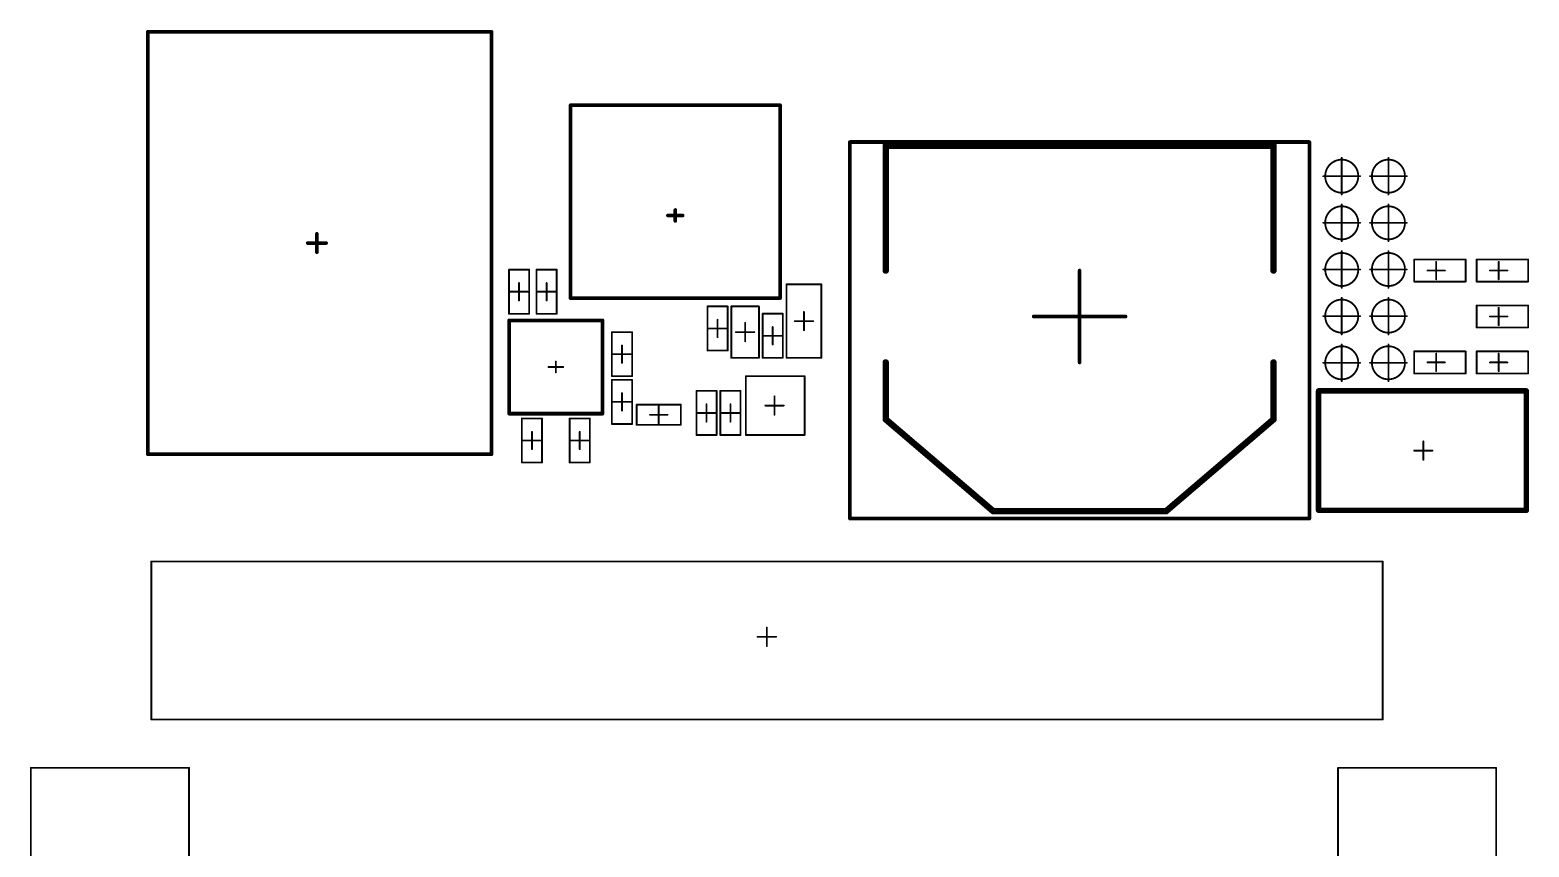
# Model space of a CAD drawing. Header units: millimetres. Extents: x 270 to 352, y 159 to 289.
# Drawn here: x 270.1 to 351.7, y 244.3 to 288.7 of the extents above; entities that cross this region are included whole.
import ezdxf

# ---------------------------------------------------------------- set-up
doc = ezdxf.new("R2010")
doc.units = ezdxf.units.MM
doc.layers.add('Mechanical15', color=56, linetype='Continuous')

msp = doc.modelspace()

# ---------------------------------------------------------------- linework, layer by layer
at = {"layer": 'Mechanical15'}
for points, const_width in [([(276.501, 274.381), (276.501, 288.641)], 0.2), ([(276.501, 288.641), (295.201, 288.641)], 0.2), ([(295.201, 274.081), (295.201, 288.641)], 0.2), ([(299.501, 274.141), (299.501, 284.641)], 0.2), ([(299.501, 284.641), (310.901, 284.641)], 0.2), ([(310.901, 274.141), (310.901, 284.641)], 0.2), ([(314.701, 262.141), (314.701, 282.641)], 0.2), ([(314.701, 282.641), (339.701, 282.641)], 0.2), ([(316.651, 282.441), (337.751, 282.441)], 0.35), ([(316.651, 275.641), (316.651, 282.441)], 0.35), ([(337.751, 275.641), (337.751, 282.441)], 0.35), ([(339.701, 262.141), (339.701, 282.641)], 0.2), ([(341.461, 279.781), (341.461, 281.781)], 0.1), ([(344.001, 279.781), (344.001, 281.781)], 0.1), ([(340.461, 280.781), (342.461, 280.781)], 0.1), ([(343.001, 280.781), (345.001, 280.781)], 0.1), ([(305.201, 278.341), (305.201, 278.941)], 0.2), ([(341.461, 277.241), (341.461, 279.241)], 0.1), ([(344.001, 277.241), (344.001, 279.241)], 0.1), ([(304.801, 278.641), (305.601, 278.641)], 0.2), ([(340.461, 278.241), (342.461, 278.241)], 0.1), ([(343.001, 278.241), (345.001, 278.241)], 0.1), ([(285.701, 276.641), (285.701, 277.641)], 0.2), ([(285.201, 277.141), (286.201, 277.141)], 0.2), ([(341.461, 274.701), (341.461, 276.701)], 0.1), ([(344.001, 274.701), (344.001, 276.701)], 0.1), ([(296.151, 275.69), (297.251, 275.69)], 0.1), ([(296.151, 273.29), (296.151, 275.69)], 0.1), ([(297.251, 273.29), (297.251, 275.69)], 0.1), ([(297.251, 273.29), (297.251, 275.69)], 0.1), ([(297.651, 273.29), (297.651, 275.69)], 0.1), ([(297.651, 275.69), (298.751, 275.69)], 0.1), ([(298.751, 273.29), (298.751, 275.69)], 0.1), ([(298.751, 273.29), (298.751, 275.69)], 0.1), ([(327.201, 270.641), (327.201, 275.641)], 0.2), ([(340.461, 275.701), (342.461, 275.701)], 0.1), ([(343.001, 275.701), (345.001, 275.701)], 0.1), ([(345.401, 275.041), (345.401, 276.241)], 0.1), ([(345.401, 276.241), (348.201, 276.241)], 0.1), ([(346.126, 275.641), (347.076, 275.641)], 0.1), ([(346.601, 275.166), (346.601, 276.116)], 0.1), ([(348.201, 275.041), (348.201, 276.241)], 0.1), ([(348.801, 275.041), (348.801, 276.241)], 0.1), ([(348.801, 276.241), (351.601, 276.241)], 0.1), ([(349.526, 275.641), (350.476, 275.641)], 0.1), ([(350.001, 275.166), (350.001, 276.116)], 0.1), ([(351.601, 275.041), (351.601, 276.241)], 0.1), ([(296.701, 274.015), (296.701, 274.965)], 0.1), ([(298.201, 274.015), (298.201, 274.965)], 0.1), ([(311.251, 270.891), (311.251, 274.891)], 0.1), ([(311.251, 274.891), (313.151, 274.891)], 0.1), ([(313.151, 270.891), (313.151, 274.891)], 0.1), ([(345.401, 275.041), (348.201, 275.041)], 0.1), ([(348.801, 275.041), (351.601, 275.041)], 0.1), ([(276.501, 265.641), (276.501, 274.381)], 0.2), ([(295.201, 265.641), (295.201, 274.081)], 0.2), ([(296.226, 274.49), (297.176, 274.49)], 0.1), ([(297.726, 274.49), (298.676, 274.49)], 0.1), ([(299.501, 274.141), (310.901, 274.141)], 0.2), ([(341.461, 272.161), (341.461, 274.161)], 0.1), ([(344.001, 272.161), (344.001, 274.161)], 0.1), ([(296.151, 273.29), (297.251, 273.29)], 0.1), ([(297.651, 273.29), (298.751, 273.29)], 0.1), ([(306.951, 273.69), (308.051, 273.69)], 0.1), ([(306.951, 271.29), (306.951, 273.69)], 0.1), ([(308.051, 271.29), (308.051, 273.69)], 0.1), ([(308.051, 271.29), (308.051, 273.69)], 0.1), ([(308.251, 273.691), (309.751, 273.691)], 0.1), ([(308.251, 270.891), (308.251, 273.691)], 0.1), ([(309.751, 270.891), (309.751, 273.691)], 0.1), ([(309.951, 270.891), (309.951, 273.291)], 0.1), ([(309.951, 273.291), (311.051, 273.291)], 0.1), ([(309.951, 270.891), (309.951, 273.291)], 0.1), ([(311.051, 270.891), (311.051, 273.291)], 0.1), ([(312.201, 272.391), (312.201, 273.391)], 0.1), ([(324.701, 273.141), (329.701, 273.141)], 0.2), ([(348.801, 273.741), (351.601, 273.741)], 0.1), ([(348.801, 272.541), (348.801, 273.741)], 0.1), ([(350.001, 272.666), (350.001, 273.616)], 0.1), ([(351.601, 272.541), (351.601, 273.741)], 0.1), ([(296.161, 267.851), (296.161, 272.931)], 0.2), ([(296.161, 272.931), (301.241, 272.931)], 0.2), ([(301.241, 267.851), (301.241, 272.931)], 0.2), ([(307.026, 272.49), (307.976, 272.49)], 0.1), ([(307.501, 272.015), (307.501, 272.965)], 0.1), ([(309.001, 271.791), (309.001, 272.791)], 0.1), ([(310.501, 271.616), (310.501, 272.566)], 0.1), ([(311.701, 272.891), (312.701, 272.891)], 0.1), ([(340.461, 273.161), (342.461, 273.161)], 0.1), ([(343.001, 273.161), (345.001, 273.161)], 0.1), ([(348.801, 272.541), (351.601, 272.541)], 0.1), ([(349.526, 273.141), (350.476, 273.141)], 0.1), ([(301.751, 269.89), (301.751, 272.29)], 0.1), ([(301.751, 272.29), (302.851, 272.29)], 0.1), ([(302.301, 270.615), (302.301, 271.565)], 0.1), ([(302.851, 269.89), (302.851, 272.29)], 0.1), ([(302.851, 269.89), (302.851, 272.29)], 0.1), ([(308.501, 272.291), (309.501, 272.291)], 0.1), ([(310.026, 272.091), (310.976, 272.091)], 0.1), ([(341.461, 269.621), (341.461, 271.621)], 0.1), ([(344.001, 269.621), (344.001, 271.621)], 0.1), ([(301.826, 271.09), (302.776, 271.09)], 0.1), ([(306.951, 271.29), (308.051, 271.29)], 0.1), ([(308.251, 270.891), (309.751, 270.891)], 0.1), ([(309.951, 270.891), (311.051, 270.891)], 0.1), ([(311.251, 270.891), (313.151, 270.891)], 0.1), ([(316.651, 267.541), (316.651, 270.641)], 0.35), ([(337.751, 267.541), (337.751, 270.641)], 0.35), ([(345.401, 271.241), (348.201, 271.241)], 0.1), ([(345.401, 270.041), (345.401, 271.241)], 0.1), ([(346.601, 270.166), (346.601, 271.116)], 0.1), ([(348.201, 270.041), (348.201, 271.241)], 0.1), ([(348.801, 270.041), (348.801, 271.241)], 0.1), ([(348.801, 271.241), (351.601, 271.241)], 0.1), ([(350.001, 270.166), (350.001, 271.116)], 0.1), ([(351.601, 270.041), (351.601, 271.241)], 0.1), ([(298.301, 270.391), (299.101, 270.391)], 0.1), ([(298.701, 270.091), (298.701, 270.691)], 0.1), ([(340.461, 270.621), (342.461, 270.621)], 0.1), ([(343.001, 270.621), (345.001, 270.621)], 0.1), ([(345.401, 270.041), (348.201, 270.041)], 0.1), ([(346.126, 270.641), (347.076, 270.641)], 0.1), ([(348.801, 270.041), (351.601, 270.041)], 0.1), ([(349.526, 270.641), (350.476, 270.641)], 0.1), ([(301.751, 269.89), (302.851, 269.89)], 0.1), ([(301.751, 267.291), (301.751, 269.691)], 0.1), ([(301.751, 269.691), (302.851, 269.691)], 0.1), ([(301.751, 267.291), (301.751, 269.691)], 0.1), ([(302.851, 267.291), (302.851, 269.691)], 0.1), ([(309.038, 269.891), (312.238, 269.891)], 0.1), ([(309.038, 266.691), (309.038, 269.891)], 0.1), ([(312.238, 266.691), (312.238, 269.891)], 0.1), ([(340.201, 269.091), (351.501, 269.091)], 0.3), ([(340.201, 262.591), (340.201, 269.091)], 0.3), ([(351.501, 262.591), (351.501, 269.091)], 0.3), ([(301.826, 268.491), (302.776, 268.491)], 0.1), ([(302.301, 268.016), (302.301, 268.966)], 0.1), ([(303.101, 268.341), (305.501, 268.341)], 0.1), ([(303.101, 267.241), (303.101, 268.341)], 0.1), ([(303.101, 268.341), (305.501, 268.341)], 0.1), ([(305.501, 267.241), (305.501, 268.341)], 0.1), ([(306.351, 266.691), (306.351, 269.091)], 0.1), ([(306.351, 269.091), (307.451, 269.091)], 0.1), ([(306.351, 266.691), (306.351, 269.091)], 0.1), ([(306.901, 267.416), (306.901, 268.366)], 0.1), ([(307.451, 266.691), (307.451, 269.091)], 0.1), ([(307.651, 266.691), (307.651, 269.091)], 0.1), ([(307.651, 269.091), (308.751, 269.091)], 0.1), ([(307.651, 266.691), (307.651, 269.091)], 0.1), ([(308.201, 267.416), (308.201, 268.366)], 0.1), ([(308.751, 266.691), (308.751, 269.091)], 0.1), ([(310.101, 268.291), (311.101, 268.291)], 0.1), ([(310.601, 267.791), (310.601, 268.791)], 0.1), ([(296.161, 267.851), (301.241, 267.851)], 0.2), ([(296.851, 265.191), (296.851, 267.591)], 0.1), ([(296.851, 267.591), (297.951, 267.591)], 0.1), ([(296.851, 265.191), (296.851, 267.591)], 0.1), ([(297.951, 265.191), (297.951, 267.591)], 0.1), ([(299.451, 265.191), (299.451, 267.591)], 0.1), ([(299.451, 267.591), (300.551, 267.591)], 0.1), ([(299.451, 265.191), (299.451, 267.591)], 0.1), ([(300.551, 265.191), (300.551, 267.591)], 0.1), ([(303.826, 267.791), (304.776, 267.791)], 0.1), ([(304.301, 267.316), (304.301, 268.266)], 0.1), ([(306.426, 267.891), (307.376, 267.891)], 0.1), ([(307.726, 267.891), (308.676, 267.891)], 0.1), ([(316.651, 267.541), (322.501, 262.541)], 0.35), ([(331.901, 262.541), (337.751, 267.541)], 0.35), ([(297.401, 265.916), (297.401, 266.866)], 0.1), ([(300.001, 265.916), (300.001, 266.866)], 0.1), ([(301.751, 267.291), (302.851, 267.291)], 0.1), ([(303.101, 267.241), (305.501, 267.241)], 0.1), ([(306.351, 266.691), (307.451, 266.691)], 0.1), ([(307.651, 266.691), (308.751, 266.691)], 0.1), ([(309.038, 266.691), (312.238, 266.691)], 0.1), ([(296.926, 266.391), (297.876, 266.391)], 0.1), ([(299.526, 266.391), (300.476, 266.391)], 0.1), ([(345.401, 265.841), (346.401, 265.841)], 0.1), ([(345.901, 265.341), (345.901, 266.341)], 0.1), ([(276.501, 265.641), (295.201, 265.641)], 0.2), ([(296.851, 265.191), (297.951, 265.191)], 0.1), ([(299.451, 265.191), (300.551, 265.191)], 0.1), ([(322.501, 262.541), (331.901, 262.541)], 0.35), ([(340.201, 262.591), (351.501, 262.591)], 0.3), ([(314.701, 262.141), (339.701, 262.141)], 0.2), ([(276.691, 259.801), (343.691, 259.801)], 0.1), ([(276.691, 251.201), (276.691, 259.801)], 0.1), ([(343.691, 251.201), (343.691, 259.801)], 0.1), ([(310.181, 255.201), (310.181, 256.201)], 0.1), ([(309.681, 255.701), (310.681, 255.701)], 0.1), ([(276.691, 251.201), (343.691, 251.201)], 0.1), ([(270.141, 181.571), (270.141, 248.571)], 0.1), ([(270.141, 248.571), (278.741, 248.571)], 0.1), ([(278.741, 181.571), (278.741, 248.571)], 0.1), ([(341.261, 181.571), (341.261, 248.571)], 0.1), ([(341.261, 248.571), (349.861, 248.571)], 0.1), ([(349.861, 181.571), (349.861, 248.571)], 0.1)]:
    msp.add_lwpolyline(points, dxfattribs=dict(at, const_width=const_width))
for points, const_width in [([(276.451, 288.641, 1), (276.551, 288.641, 1)], 0.1), ([(276.451, 288.641, 1), (276.551, 288.641, 1)], 0.1), ([(295.151, 288.641, 1), (295.251, 288.641, 1)], 0.1), ([(295.151, 288.641, 1), (295.251, 288.641, 1)], 0.1), ([(299.451, 284.641, 1), (299.551, 284.641, 1)], 0.1), ([(299.451, 284.641, 1), (299.551, 284.641, 1)], 0.1), ([(310.851, 284.641, 1), (310.951, 284.641, 1)], 0.1), ([(310.851, 284.641, 1), (310.951, 284.641, 1)], 0.1), ([(314.651, 282.641, 1), (314.751, 282.641, 1)], 0.1), ([(314.651, 282.641, 1), (314.751, 282.641, 1)], 0.1), ([(316.563, 282.441, 1), (316.738, 282.441, 1)], 0.175), ([(316.563, 282.441, 1), (316.738, 282.441, 1)], 0.175), ([(337.663, 282.441, 1), (337.838, 282.441, 1)], 0.175), ([(337.663, 282.441, 1), (337.838, 282.441, 1)], 0.175), ([(339.651, 282.641, 1), (339.751, 282.641, 1)], 0.1), ([(339.651, 282.641, 1), (339.751, 282.641, 1)], 0.1), ([(342.361, 280.781, 1), (340.561, 280.781, 1)], 0.1), ([(341.436, 281.781, 1), (341.486, 281.781, 1)], 0.05), ([(344.901, 280.781, 1), (343.101, 280.781, 1)], 0.1), ([(343.976, 281.781, 1), (344.026, 281.781, 1)], 0.05), ([(340.436, 280.781, 1), (340.486, 280.781, 1)], 0.05), ([(340.536, 280.781, 1), (340.586, 280.781, 1)], 0.05), ([(342.336, 280.781, 1), (342.386, 280.781, 1)], 0.05), ([(342.436, 280.781, 1), (342.486, 280.781, 1)], 0.05), ([(342.976, 280.781, 1), (343.026, 280.781, 1)], 0.05), ([(343.076, 280.781, 1), (343.126, 280.781, 1)], 0.05), ([(344.876, 280.781, 1), (344.926, 280.781, 1)], 0.05), ([(344.976, 280.781, 1), (345.026, 280.781, 1)], 0.05), ([(341.436, 279.781, 1), (341.486, 279.781, 1)], 0.05), ([(343.976, 279.781, 1), (344.026, 279.781, 1)], 0.05), ([(305.151, 278.941, 1), (305.251, 278.941, 1)], 0.1), ([(342.361, 278.241, 1), (340.561, 278.241, 1)], 0.1), ([(341.436, 279.241, 1), (341.486, 279.241, 1)], 0.05), ([(344.901, 278.241, 1), (343.101, 278.241, 1)], 0.1), ([(343.976, 279.241, 1), (344.026, 279.241, 1)], 0.05), ([(304.751, 278.641, 1), (304.851, 278.641, 1)], 0.1), ([(305.151, 278.341, 1), (305.251, 278.341, 1)], 0.1), ([(305.551, 278.641, 1), (305.651, 278.641, 1)], 0.1), ([(340.436, 278.241, 1), (340.486, 278.241, 1)], 0.05), ([(340.536, 278.241, 1), (340.586, 278.241, 1)], 0.05), ([(342.336, 278.241, 1), (342.386, 278.241, 1)], 0.05), ([(342.436, 278.241, 1), (342.486, 278.241, 1)], 0.05), ([(342.976, 278.241, 1), (343.026, 278.241, 1)], 0.05), ([(343.076, 278.241, 1), (343.126, 278.241, 1)], 0.05), ([(344.876, 278.241, 1), (344.926, 278.241, 1)], 0.05), ([(344.976, 278.241, 1), (345.026, 278.241, 1)], 0.05), ([(285.651, 277.641, 1), (285.751, 277.641, 1)], 0.1), ([(285.151, 277.141, 1), (285.251, 277.141, 1)], 0.1), ([(285.651, 276.641, 1), (285.751, 276.641, 1)], 0.1), ([(286.151, 277.141, 1), (286.251, 277.141, 1)], 0.1), ([(342.361, 275.701, 1), (340.561, 275.701, 1)], 0.1), ([(341.436, 277.241, 1), (341.486, 277.241, 1)], 0.05), ([(341.436, 276.701, 1), (341.486, 276.701, 1)], 0.05), ([(344.901, 275.701, 1), (343.101, 275.701, 1)], 0.1), ([(343.976, 277.241, 1), (344.026, 277.241, 1)], 0.05), ([(343.976, 276.701, 1), (344.026, 276.701, 1)], 0.05), ([(296.126, 275.69, 1), (296.176, 275.69, 1)], 0.05), ([(296.126, 275.69, 1), (296.176, 275.69, 1)], 0.05), ([(297.226, 275.69, 1), (297.276, 275.69, 1)], 0.05), ([(297.226, 275.69, 1), (297.276, 275.69, 1)], 0.05), ([(297.226, 275.69, 1), (297.276, 275.69, 1)], 0.05), ([(297.626, 275.69, 1), (297.676, 275.69, 1)], 0.05), ([(297.626, 275.69, 1), (297.676, 275.69, 1)], 0.05), ([(298.726, 275.69, 1), (298.776, 275.69, 1)], 0.05), ([(298.726, 275.69, 1), (298.776, 275.69, 1)], 0.05), ([(298.726, 275.69, 1), (298.776, 275.69, 1)], 0.05), ([(316.563, 275.641, 1), (316.738, 275.641, 1)], 0.175), ([(327.151, 275.641, 1), (327.251, 275.641, 1)], 0.1), ([(337.663, 275.641, 1), (337.838, 275.641, 1)], 0.175), ([(340.436, 275.701, 1), (340.486, 275.701, 1)], 0.05), ([(340.536, 275.701, 1), (340.586, 275.701, 1)], 0.05), ([(342.336, 275.701, 1), (342.386, 275.701, 1)], 0.05), ([(342.436, 275.701, 1), (342.486, 275.701, 1)], 0.05), ([(342.976, 275.701, 1), (343.026, 275.701, 1)], 0.05), ([(343.076, 275.701, 1), (343.126, 275.701, 1)], 0.05), ([(344.876, 275.701, 1), (344.926, 275.701, 1)], 0.05), ([(344.976, 275.701, 1), (345.026, 275.701, 1)], 0.05), ([(345.376, 276.241, 1), (345.426, 276.241, 1)], 0.05), ([(345.376, 276.241, 1), (345.426, 276.241, 1)], 0.05), ([(346.101, 275.641, 1), (346.151, 275.641, 1)], 0.05), ([(346.576, 276.116, 1), (346.626, 276.116, 1)], 0.05), ([(347.051, 275.641, 1), (347.101, 275.641, 1)], 0.05), ([(348.176, 276.241, 1), (348.226, 276.241, 1)], 0.05), ([(348.176, 276.241, 1), (348.226, 276.241, 1)], 0.05), ([(348.776, 276.241, 1), (348.826, 276.241, 1)], 0.05), ([(348.776, 276.241, 1), (348.826, 276.241, 1)], 0.05), ([(349.501, 275.641, 1), (349.551, 275.641, 1)], 0.05), ([(349.976, 276.116, 1), (350.026, 276.116, 1)], 0.05), ([(350.451, 275.641, 1), (350.501, 275.641, 1)], 0.05), ([(351.576, 276.241, 1), (351.626, 276.241, 1)], 0.05), ([(351.576, 276.241, 1), (351.626, 276.241, 1)], 0.05), ([(296.676, 274.965, 1), (296.726, 274.965, 1)], 0.05), ([(298.176, 274.965, 1), (298.226, 274.965, 1)], 0.05), ([(311.226, 274.891, 1), (311.276, 274.891, 1)], 0.05), ([(311.226, 274.891, 1), (311.276, 274.891, 1)], 0.05), ([(313.126, 274.891, 1), (313.176, 274.891, 1)], 0.05), ([(313.126, 274.891, 1), (313.176, 274.891, 1)], 0.05), ([(345.376, 275.041, 1), (345.426, 275.041, 1)], 0.05), ([(345.376, 275.041, 1), (345.426, 275.041, 1)], 0.05), ([(346.576, 275.166, 1), (346.626, 275.166, 1)], 0.05), ([(348.176, 275.041, 1), (348.226, 275.041, 1)], 0.05), ([(348.176, 275.041, 1), (348.226, 275.041, 1)], 0.05), ([(348.776, 275.041, 1), (348.826, 275.041, 1)], 0.05), ([(348.776, 275.041, 1), (348.826, 275.041, 1)], 0.05), ([(349.976, 275.166, 1), (350.026, 275.166, 1)], 0.05), ([(351.576, 275.041, 1), (351.626, 275.041, 1)], 0.05), ([(351.576, 275.041, 1), (351.626, 275.041, 1)], 0.05), ([(276.451, 274.381, 1), (276.551, 274.381, 1)], 0.1), ([(276.451, 274.381, 1), (276.551, 274.381, 1)], 0.1), ([(295.151, 274.081, 1), (295.251, 274.081, 1)], 0.1), ([(295.151, 274.081, 1), (295.251, 274.081, 1)], 0.1), ([(296.201, 274.49, 1), (296.251, 274.49, 1)], 0.05), ([(296.676, 274.015, 1), (296.726, 274.015, 1)], 0.05), ([(297.151, 274.49, 1), (297.201, 274.49, 1)], 0.05), ([(297.701, 274.49, 1), (297.751, 274.49, 1)], 0.05), ([(298.176, 274.015, 1), (298.226, 274.015, 1)], 0.05), ([(298.651, 274.49, 1), (298.701, 274.49, 1)], 0.05), ([(299.451, 274.141, 1), (299.551, 274.141, 1)], 0.1), ([(299.451, 274.141, 1), (299.551, 274.141, 1)], 0.1), ([(310.851, 274.141, 1), (310.951, 274.141, 1)], 0.1), ([(310.851, 274.141, 1), (310.951, 274.141, 1)], 0.1), ([(342.361, 273.161, 1), (340.561, 273.161, 1)], 0.1), ([(341.436, 274.701, 1), (341.486, 274.701, 1)], 0.05), ([(341.436, 274.161, 1), (341.486, 274.161, 1)], 0.05), ([(344.901, 273.161, 1), (343.101, 273.161, 1)], 0.1), ([(343.976, 274.701, 1), (344.026, 274.701, 1)], 0.05), ([(343.976, 274.161, 1), (344.026, 274.161, 1)], 0.05), ([(296.126, 273.29, 1), (296.176, 273.29, 1)], 0.05), ([(296.126, 273.29, 1), (296.176, 273.29, 1)], 0.05), ([(297.226, 273.29, 1), (297.276, 273.29, 1)], 0.05), ([(297.226, 273.29, 1), (297.276, 273.29, 1)], 0.05), ([(297.226, 273.29, 1), (297.276, 273.29, 1)], 0.05), ([(297.626, 273.29, 1), (297.676, 273.29, 1)], 0.05), ([(297.626, 273.29, 1), (297.676, 273.29, 1)], 0.05), ([(298.726, 273.29, 1), (298.776, 273.29, 1)], 0.05), ([(298.726, 273.29, 1), (298.776, 273.29, 1)], 0.05), ([(298.726, 273.29, 1), (298.776, 273.29, 1)], 0.05), ([(306.926, 273.69, 1), (306.976, 273.69, 1)], 0.05), ([(306.926, 273.69, 1), (306.976, 273.69, 1)], 0.05), ([(308.026, 273.69, 1), (308.076, 273.69, 1)], 0.05), ([(308.026, 273.69, 1), (308.076, 273.69, 1)], 0.05), ([(308.026, 273.69, 1), (308.076, 273.69, 1)], 0.05), ([(308.226, 273.691, 1), (308.276, 273.691, 1)], 0.05), ([(308.226, 273.691, 1), (308.276, 273.691, 1)], 0.05), ([(309.726, 273.691, 1), (309.776, 273.691, 1)], 0.05), ([(309.726, 273.691, 1), (309.776, 273.691, 1)], 0.05), ([(309.926, 273.291, 1), (309.976, 273.291, 1)], 0.05), ([(309.926, 273.291, 1), (309.976, 273.291, 1)], 0.05), ([(309.926, 273.291, 1), (309.976, 273.291, 1)], 0.05), ([(311.026, 273.291, 1), (311.076, 273.291, 1)], 0.05), ([(311.026, 273.291, 1), (311.076, 273.291, 1)], 0.05), ([(312.176, 273.391, 1), (312.226, 273.391, 1)], 0.05), ([(324.651, 273.141, 1), (324.751, 273.141, 1)], 0.1), ([(329.651, 273.141, 1), (329.751, 273.141, 1)], 0.1), ([(348.776, 273.741, 1), (348.826, 273.741, 1)], 0.05), ([(348.776, 273.741, 1), (348.826, 273.741, 1)], 0.05), ([(349.976, 273.616, 1), (350.026, 273.616, 1)], 0.05), ([(351.576, 273.741, 1), (351.626, 273.741, 1)], 0.05), ([(351.576, 273.741, 1), (351.626, 273.741, 1)], 0.05), ([(296.111, 272.931, 1), (296.211, 272.931, 1)], 0.1), ([(296.111, 272.931, 1), (296.211, 272.931, 1)], 0.1), ([(301.191, 272.931, 1), (301.291, 272.931, 1)], 0.1), ([(301.191, 272.931, 1), (301.291, 272.931, 1)], 0.1), ([(307.001, 272.49, 1), (307.051, 272.49, 1)], 0.05), ([(307.476, 272.965, 1), (307.526, 272.965, 1)], 0.05), ([(307.951, 272.49, 1), (308.001, 272.49, 1)], 0.05), ([(308.976, 272.791, 1), (309.026, 272.791, 1)], 0.05), ([(310.476, 272.566, 1), (310.526, 272.566, 1)], 0.05), ([(311.676, 272.891, 1), (311.726, 272.891, 1)], 0.05), ([(312.176, 272.391, 1), (312.226, 272.391, 1)], 0.05), ([(312.676, 272.891, 1), (312.726, 272.891, 1)], 0.05), ([(340.436, 273.161, 1), (340.486, 273.161, 1)], 0.05), ([(340.536, 273.161, 1), (340.586, 273.161, 1)], 0.05), ([(342.336, 273.161, 1), (342.386, 273.161, 1)], 0.05), ([(342.436, 273.161, 1), (342.486, 273.161, 1)], 0.05), ([(342.976, 273.161, 1), (343.026, 273.161, 1)], 0.05), ([(343.076, 273.161, 1), (343.126, 273.161, 1)], 0.05), ([(344.876, 273.161, 1), (344.926, 273.161, 1)], 0.05), ([(344.976, 273.161, 1), (345.026, 273.161, 1)], 0.05), ([(348.776, 272.541, 1), (348.826, 272.541, 1)], 0.05), ([(348.776, 272.541, 1), (348.826, 272.541, 1)], 0.05), ([(349.501, 273.141, 1), (349.551, 273.141, 1)], 0.05), ([(349.976, 272.666, 1), (350.026, 272.666, 1)], 0.05), ([(350.451, 273.141, 1), (350.501, 273.141, 1)], 0.05), ([(351.576, 272.541, 1), (351.626, 272.541, 1)], 0.05), ([(351.576, 272.541, 1), (351.626, 272.541, 1)], 0.05), ([(301.726, 272.29, 1), (301.776, 272.29, 1)], 0.05), ([(301.726, 272.29, 1), (301.776, 272.29, 1)], 0.05), ([(302.276, 271.565, 1), (302.326, 271.565, 1)], 0.05), ([(302.826, 272.29, 1), (302.876, 272.29, 1)], 0.05), ([(302.826, 272.29, 1), (302.876, 272.29, 1)], 0.05), ([(302.826, 272.29, 1), (302.876, 272.29, 1)], 0.05), ([(307.476, 272.015, 1), (307.526, 272.015, 1)], 0.05), ([(308.476, 272.291, 1), (308.526, 272.291, 1)], 0.05), ([(308.976, 271.791, 1), (309.026, 271.791, 1)], 0.05), ([(309.476, 272.291, 1), (309.526, 272.291, 1)], 0.05), ([(310.001, 272.091, 1), (310.051, 272.091, 1)], 0.05), ([(310.476, 271.616, 1), (310.526, 271.616, 1)], 0.05), ([(310.951, 272.091, 1), (311.001, 272.091, 1)], 0.05), ([(341.436, 272.161, 1), (341.486, 272.161, 1)], 0.05), ([(341.436, 271.621, 1), (341.486, 271.621, 1)], 0.05), ([(343.976, 272.161, 1), (344.026, 272.161, 1)], 0.05), ([(343.976, 271.621, 1), (344.026, 271.621, 1)], 0.05), ([(301.801, 271.09, 1), (301.851, 271.09, 1)], 0.05), ([(302.751, 271.09, 1), (302.801, 271.09, 1)], 0.05), ([(306.926, 271.29, 1), (306.976, 271.29, 1)], 0.05), ([(306.926, 271.29, 1), (306.976, 271.29, 1)], 0.05), ([(308.026, 271.29, 1), (308.076, 271.29, 1)], 0.05), ([(308.026, 271.29, 1), (308.076, 271.29, 1)], 0.05), ([(308.026, 271.29, 1), (308.076, 271.29, 1)], 0.05), ([(308.226, 270.891, 1), (308.276, 270.891, 1)], 0.05), ([(308.226, 270.891, 1), (308.276, 270.891, 1)], 0.05), ([(309.726, 270.891, 1), (309.776, 270.891, 1)], 0.05), ([(309.726, 270.891, 1), (309.776, 270.891, 1)], 0.05), ([(309.926, 270.891, 1), (309.976, 270.891, 1)], 0.05), ([(309.926, 270.891, 1), (309.976, 270.891, 1)], 0.05), ([(309.926, 270.891, 1), (309.976, 270.891, 1)], 0.05), ([(311.026, 270.891, 1), (311.076, 270.891, 1)], 0.05), ([(311.026, 270.891, 1), (311.076, 270.891, 1)], 0.05), ([(311.226, 270.891, 1), (311.276, 270.891, 1)], 0.05), ([(311.226, 270.891, 1), (311.276, 270.891, 1)], 0.05), ([(313.126, 270.891, 1), (313.176, 270.891, 1)], 0.05), ([(313.126, 270.891, 1), (313.176, 270.891, 1)], 0.05), ([(316.563, 270.641, 1), (316.738, 270.641, 1)], 0.175), ([(337.663, 270.641, 1), (337.838, 270.641, 1)], 0.175), ([(342.361, 270.621, 1), (340.561, 270.621, 1)], 0.1), ([(344.901, 270.621, 1), (343.101, 270.621, 1)], 0.1), ([(345.376, 271.241, 1), (345.426, 271.241, 1)], 0.05), ([(345.376, 271.241, 1), (345.426, 271.241, 1)], 0.05), ([(346.576, 271.116, 1), (346.626, 271.116, 1)], 0.05), ([(348.176, 271.241, 1), (348.226, 271.241, 1)], 0.05), ([(348.176, 271.241, 1), (348.226, 271.241, 1)], 0.05), ([(348.776, 271.241, 1), (348.826, 271.241, 1)], 0.05), ([(348.776, 271.241, 1), (348.826, 271.241, 1)], 0.05), ([(349.976, 271.116, 1), (350.026, 271.116, 1)], 0.05), ([(351.576, 271.241, 1), (351.626, 271.241, 1)], 0.05), ([(351.576, 271.241, 1), (351.626, 271.241, 1)], 0.05), ([(298.276, 270.391, 1), (298.326, 270.391, 1)], 0.05), ([(298.676, 270.691, 1), (298.726, 270.691, 1)], 0.05), ([(298.676, 270.091, 1), (298.726, 270.091, 1)], 0.05), ([(299.076, 270.391, 1), (299.126, 270.391, 1)], 0.05), ([(302.276, 270.615, 1), (302.326, 270.615, 1)], 0.05), ([(327.151, 270.641, 1), (327.251, 270.641, 1)], 0.1), ([(340.436, 270.621, 1), (340.486, 270.621, 1)], 0.05), ([(340.536, 270.621, 1), (340.586, 270.621, 1)], 0.05), ([(342.336, 270.621, 1), (342.386, 270.621, 1)], 0.05), ([(342.436, 270.621, 1), (342.486, 270.621, 1)], 0.05), ([(342.976, 270.621, 1), (343.026, 270.621, 1)], 0.05), ([(343.076, 270.621, 1), (343.126, 270.621, 1)], 0.05), ([(344.876, 270.621, 1), (344.926, 270.621, 1)], 0.05), ([(344.976, 270.621, 1), (345.026, 270.621, 1)], 0.05), ([(345.376, 270.041, 1), (345.426, 270.041, 1)], 0.05), ([(345.376, 270.041, 1), (345.426, 270.041, 1)], 0.05), ([(346.101, 270.641, 1), (346.151, 270.641, 1)], 0.05), ([(346.576, 270.166, 1), (346.626, 270.166, 1)], 0.05), ([(347.051, 270.641, 1), (347.101, 270.641, 1)], 0.05), ([(348.176, 270.041, 1), (348.226, 270.041, 1)], 0.05), ([(348.176, 270.041, 1), (348.226, 270.041, 1)], 0.05), ([(348.776, 270.041, 1), (348.826, 270.041, 1)], 0.05), ([(348.776, 270.041, 1), (348.826, 270.041, 1)], 0.05), ([(349.501, 270.641, 1), (349.551, 270.641, 1)], 0.05), ([(349.976, 270.166, 1), (350.026, 270.166, 1)], 0.05), ([(350.451, 270.641, 1), (350.501, 270.641, 1)], 0.05), ([(351.576, 270.041, 1), (351.626, 270.041, 1)], 0.05), ([(351.576, 270.041, 1), (351.626, 270.041, 1)], 0.05), ([(301.726, 269.89, 1), (301.776, 269.89, 1)], 0.05), ([(301.726, 269.89, 1), (301.776, 269.89, 1)], 0.05), ([(301.726, 269.691, 1), (301.776, 269.691, 1)], 0.05), ([(301.726, 269.691, 1), (301.776, 269.691, 1)], 0.05), ([(301.726, 269.691, 1), (301.776, 269.691, 1)], 0.05), ([(302.826, 269.89, 1), (302.876, 269.89, 1)], 0.05), ([(302.826, 269.89, 1), (302.876, 269.89, 1)], 0.05), ([(302.826, 269.89, 1), (302.876, 269.89, 1)], 0.05), ([(302.826, 269.691, 1), (302.876, 269.691, 1)], 0.05), ([(302.826, 269.691, 1), (302.876, 269.691, 1)], 0.05), ([(309.013, 269.891, 1), (309.063, 269.891, 1)], 0.05), ([(309.013, 269.891, 1), (309.063, 269.891, 1)], 0.05), ([(312.213, 269.891, 1), (312.263, 269.891, 1)], 0.05), ([(312.213, 269.891, 1), (312.263, 269.891, 1)], 0.05), ([(340.126, 269.091, 1), (340.276, 269.091, 1)], 0.15), ([(340.126, 269.091, 1), (340.276, 269.091, 1)], 0.15), ([(341.436, 269.621, 1), (341.486, 269.621, 1)], 0.05), ([(343.976, 269.621, 1), (344.026, 269.621, 1)], 0.05), ([(351.426, 269.091, 1), (351.576, 269.091, 1)], 0.15), ([(351.426, 269.091, 1), (351.576, 269.091, 1)], 0.15), ([(301.801, 268.491, 1), (301.851, 268.491, 1)], 0.05), ([(302.276, 268.966, 1), (302.326, 268.966, 1)], 0.05), ([(302.751, 268.491, 1), (302.801, 268.491, 1)], 0.05), ([(303.076, 268.341, 1), (303.126, 268.341, 1)], 0.05), ([(303.076, 268.341, 1), (303.126, 268.341, 1)], 0.05), ([(303.076, 268.341, 1), (303.126, 268.341, 1)], 0.05), ([(305.476, 268.341, 1), (305.526, 268.341, 1)], 0.05), ([(305.476, 268.341, 1), (305.526, 268.341, 1)], 0.05), ([(305.476, 268.341, 1), (305.526, 268.341, 1)], 0.05), ([(306.326, 269.091, 1), (306.376, 269.091, 1)], 0.05), ([(306.326, 269.091, 1), (306.376, 269.091, 1)], 0.05), ([(306.326, 269.091, 1), (306.376, 269.091, 1)], 0.05), ([(306.876, 268.366, 1), (306.926, 268.366, 1)], 0.05), ([(307.426, 269.091, 1), (307.476, 269.091, 1)], 0.05), ([(307.426, 269.091, 1), (307.476, 269.091, 1)], 0.05), ([(307.626, 269.091, 1), (307.676, 269.091, 1)], 0.05), ([(307.626, 269.091, 1), (307.676, 269.091, 1)], 0.05), ([(307.626, 269.091, 1), (307.676, 269.091, 1)], 0.05), ([(308.176, 268.366, 1), (308.226, 268.366, 1)], 0.05), ([(308.726, 269.091, 1), (308.776, 269.091, 1)], 0.05), ([(308.726, 269.091, 1), (308.776, 269.091, 1)], 0.05), ([(310.076, 268.291, 1), (310.126, 268.291, 1)], 0.05), ([(310.576, 268.791, 1), (310.626, 268.791, 1)], 0.05), ([(311.076, 268.291, 1), (311.126, 268.291, 1)], 0.05), ([(296.111, 267.851, 1), (296.211, 267.851, 1)], 0.1), ([(296.111, 267.851, 1), (296.211, 267.851, 1)], 0.1), ([(296.826, 267.591, 1), (296.876, 267.591, 1)], 0.05), ([(296.826, 267.591, 1), (296.876, 267.591, 1)], 0.05), ([(296.826, 267.591, 1), (296.876, 267.591, 1)], 0.05), ([(297.926, 267.591, 1), (297.976, 267.591, 1)], 0.05), ([(297.926, 267.591, 1), (297.976, 267.591, 1)], 0.05), ([(299.426, 267.591, 1), (299.476, 267.591, 1)], 0.05), ([(299.426, 267.591, 1), (299.476, 267.591, 1)], 0.05), ([(299.426, 267.591, 1), (299.476, 267.591, 1)], 0.05), ([(300.526, 267.591, 1), (300.576, 267.591, 1)], 0.05), ([(300.526, 267.591, 1), (300.576, 267.591, 1)], 0.05), ([(301.191, 267.851, 1), (301.291, 267.851, 1)], 0.1), ([(301.191, 267.851, 1), (301.291, 267.851, 1)], 0.1), ([(302.276, 268.016, 1), (302.326, 268.016, 1)], 0.05), ([(303.801, 267.791, 1), (303.851, 267.791, 1)], 0.05), ([(304.276, 268.266, 1), (304.326, 268.266, 1)], 0.05), ([(304.751, 267.791, 1), (304.801, 267.791, 1)], 0.05), ([(306.401, 267.891, 1), (306.451, 267.891, 1)], 0.05), ([(307.351, 267.891, 1), (307.401, 267.891, 1)], 0.05), ([(307.701, 267.891, 1), (307.751, 267.891, 1)], 0.05), ([(308.651, 267.891, 1), (308.701, 267.891, 1)], 0.05), ([(310.576, 267.791, 1), (310.626, 267.791, 1)], 0.05), ([(316.563, 267.541, 1), (316.738, 267.541, 1)], 0.175), ([(316.563, 267.541, 1), (316.738, 267.541, 1)], 0.175), ([(337.663, 267.541, 1), (337.838, 267.541, 1)], 0.175), ([(337.663, 267.541, 1), (337.838, 267.541, 1)], 0.175), ([(297.376, 266.866, 1), (297.426, 266.866, 1)], 0.05), ([(299.976, 266.866, 1), (300.026, 266.866, 1)], 0.05), ([(301.726, 267.291, 1), (301.776, 267.291, 1)], 0.05), ([(301.726, 267.291, 1), (301.776, 267.291, 1)], 0.05), ([(301.726, 267.291, 1), (301.776, 267.291, 1)], 0.05), ([(302.826, 267.291, 1), (302.876, 267.291, 1)], 0.05), ([(302.826, 267.291, 1), (302.876, 267.291, 1)], 0.05), ([(303.076, 267.241, 1), (303.126, 267.241, 1)], 0.05), ([(303.076, 267.241, 1), (303.126, 267.241, 1)], 0.05), ([(304.276, 267.316, 1), (304.326, 267.316, 1)], 0.05), ([(305.476, 267.241, 1), (305.526, 267.241, 1)], 0.05), ([(305.476, 267.241, 1), (305.526, 267.241, 1)], 0.05), ([(306.326, 266.691, 1), (306.376, 266.691, 1)], 0.05), ([(306.326, 266.691, 1), (306.376, 266.691, 1)], 0.05), ([(306.326, 266.691, 1), (306.376, 266.691, 1)], 0.05), ([(306.876, 267.416, 1), (306.926, 267.416, 1)], 0.05), ([(307.426, 266.691, 1), (307.476, 266.691, 1)], 0.05), ([(307.426, 266.691, 1), (307.476, 266.691, 1)], 0.05), ([(307.626, 266.691, 1), (307.676, 266.691, 1)], 0.05), ([(307.626, 266.691, 1), (307.676, 266.691, 1)], 0.05), ([(307.626, 266.691, 1), (307.676, 266.691, 1)], 0.05), ([(308.176, 267.416, 1), (308.226, 267.416, 1)], 0.05), ([(308.726, 266.691, 1), (308.776, 266.691, 1)], 0.05), ([(308.726, 266.691, 1), (308.776, 266.691, 1)], 0.05), ([(309.013, 266.691, 1), (309.063, 266.691, 1)], 0.05), ([(309.013, 266.691, 1), (309.063, 266.691, 1)], 0.05), ([(312.213, 266.691, 1), (312.263, 266.691, 1)], 0.05), ([(312.213, 266.691, 1), (312.263, 266.691, 1)], 0.05), ([(296.901, 266.391, 1), (296.951, 266.391, 1)], 0.05), ([(297.376, 265.916, 1), (297.426, 265.916, 1)], 0.05), ([(297.851, 266.391, 1), (297.901, 266.391, 1)], 0.05), ([(299.501, 266.391, 1), (299.551, 266.391, 1)], 0.05), ([(299.976, 265.916, 1), (300.026, 265.916, 1)], 0.05), ([(300.451, 266.391, 1), (300.501, 266.391, 1)], 0.05), ([(345.376, 265.841, 1), (345.426, 265.841, 1)], 0.05), ([(345.876, 266.341, 1), (345.926, 266.341, 1)], 0.05), ([(346.376, 265.841, 1), (346.426, 265.841, 1)], 0.05), ([(276.451, 265.641, 1), (276.551, 265.641, 1)], 0.1), ([(276.451, 265.641, 1), (276.551, 265.641, 1)], 0.1), ([(295.151, 265.641, 1), (295.251, 265.641, 1)], 0.1), ([(295.151, 265.641, 1), (295.251, 265.641, 1)], 0.1), ([(296.826, 265.191, 1), (296.876, 265.191, 1)], 0.05), ([(296.826, 265.191, 1), (296.876, 265.191, 1)], 0.05), ([(296.826, 265.191, 1), (296.876, 265.191, 1)], 0.05), ([(297.926, 265.191, 1), (297.976, 265.191, 1)], 0.05), ([(297.926, 265.191, 1), (297.976, 265.191, 1)], 0.05), ([(299.426, 265.191, 1), (299.476, 265.191, 1)], 0.05), ([(299.426, 265.191, 1), (299.476, 265.191, 1)], 0.05), ([(299.426, 265.191, 1), (299.476, 265.191, 1)], 0.05), ([(300.526, 265.191, 1), (300.576, 265.191, 1)], 0.05), ([(300.526, 265.191, 1), (300.576, 265.191, 1)], 0.05), ([(345.876, 265.341, 1), (345.926, 265.341, 1)], 0.05), ([(322.413, 262.541, 1), (322.588, 262.541, 1)], 0.175), ([(322.413, 262.541, 1), (322.588, 262.541, 1)], 0.175), ([(331.813, 262.541, 1), (331.988, 262.541, 1)], 0.175), ([(331.813, 262.541, 1), (331.988, 262.541, 1)], 0.175), ([(340.126, 262.591, 1), (340.276, 262.591, 1)], 0.15), ([(340.126, 262.591, 1), (340.276, 262.591, 1)], 0.15), ([(351.426, 262.591, 1), (351.576, 262.591, 1)], 0.15), ([(351.426, 262.591, 1), (351.576, 262.591, 1)], 0.15), ([(314.651, 262.141, 1), (314.751, 262.141, 1)], 0.1), ([(314.651, 262.141, 1), (314.751, 262.141, 1)], 0.1), ([(339.651, 262.141, 1), (339.751, 262.141, 1)], 0.1), ([(339.651, 262.141, 1), (339.751, 262.141, 1)], 0.1), ([(276.666, 259.801, 1), (276.716, 259.801, 1)], 0.05), ([(276.666, 259.801, 1), (276.716, 259.801, 1)], 0.05), ([(343.666, 259.801, 1), (343.716, 259.801, 1)], 0.05), ([(343.666, 259.801, 1), (343.716, 259.801, 1)], 0.05), ([(310.156, 256.201, 1), (310.206, 256.201, 1)], 0.05), ([(309.656, 255.701, 1), (309.706, 255.701, 1)], 0.05), ([(310.656, 255.701, 1), (310.706, 255.701, 1)], 0.05), ([(310.156, 255.201, 1), (310.206, 255.201, 1)], 0.05), ([(276.666, 251.201, 1), (276.716, 251.201, 1)], 0.05), ([(276.666, 251.201, 1), (276.716, 251.201, 1)], 0.05), ([(343.666, 251.201, 1), (343.716, 251.201, 1)], 0.05), ([(343.666, 251.201, 1), (343.716, 251.201, 1)], 0.05), ([(270.116, 248.571, 1), (270.166, 248.571, 1)], 0.05), ([(270.116, 248.571, 1), (270.166, 248.571, 1)], 0.05), ([(278.716, 248.571, 1), (278.766, 248.571, 1)], 0.05), ([(278.716, 248.571, 1), (278.766, 248.571, 1)], 0.05), ([(341.236, 248.571, 1), (341.286, 248.571, 1)], 0.05), ([(341.236, 248.571, 1), (341.286, 248.571, 1)], 0.05), ([(349.836, 248.571, 1), (349.886, 248.571, 1)], 0.05), ([(349.836, 248.571, 1), (349.886, 248.571, 1)], 0.05)]:
    msp.add_lwpolyline(points, format="xyb", close=True, dxfattribs=dict(at, const_width=const_width))

doc.saveas('drawing.dxf')
